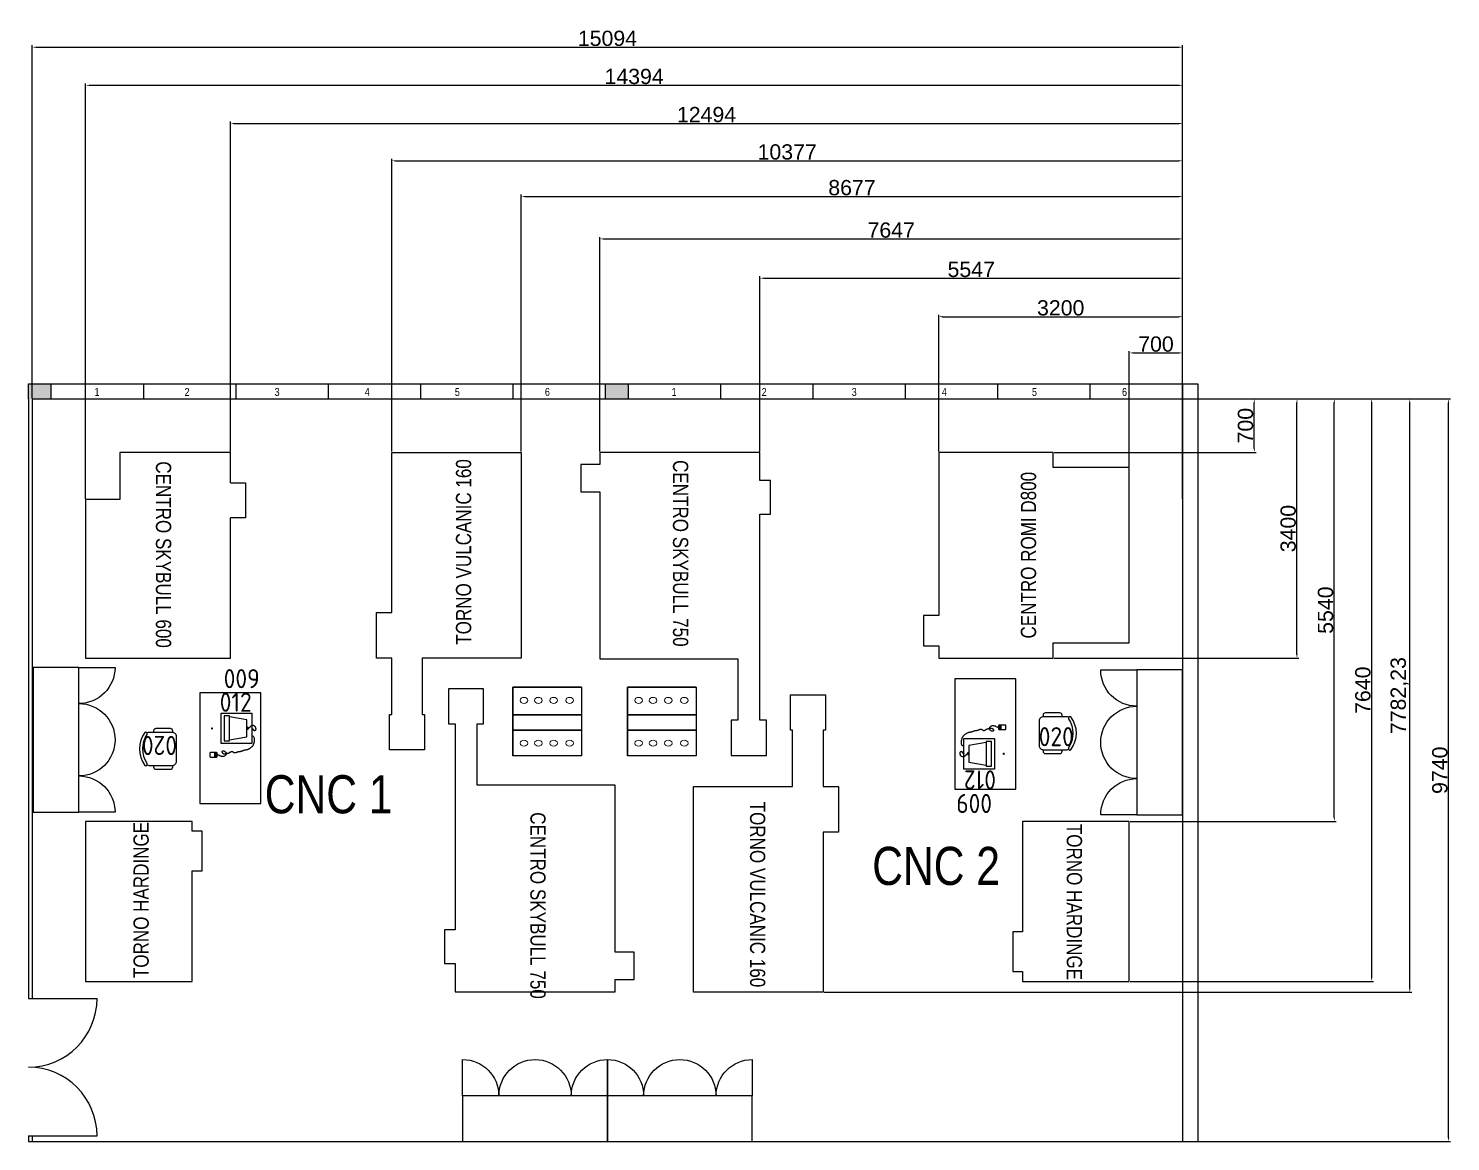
# Model space of a CAD drawing. Header units: millimetres. Extents: x 18768 to 1484868, y -11027 to 520152.
# Drawn here: x 1450376 to 1469035, y 216896 to 231496 of the extents above; entities that cross this region are included whole.
import ezdxf
from ezdxf.enums import TextEntityAlignment as Align

# ---------------------------------------------------------------- set-up
doc = ezdxf.new("R2010")
doc.units = ezdxf.units.MM
for name, color, linetype in [('L025-CONTORNO', 7, 'Continuous'), ('L025-TEXTO', 7, 'Continuous'), ('L035-ARRANJO-ADQUIRIR', 102, 'Continuous'), ('L035-TEXTO', 40, 'Continuous'), ('PAREDES', 7, 'Continuous')]:
    doc.layers.add(name, color=color, linetype=linetype)
doc.styles.add('ISO-CP--25', font='isocp.shx', dxfattribs={"height": 250})
doc.styles.get("Standard").update_dxf_attribs({"font": 'arial.ttf'})
doc.dimstyles.new('Anotativo', dxfattribs={"dimscale": 0, "dimtxt": 2.5, "dimasz": 2.5, "dimexe": 1.25, "dimexo": 0.625, "dimtad": 1, "dimtxsty": 'Standard', "dimcen": 2.5, "dimadec": 0, "dimazin": 0, "dimtfac": 1, "dimtmove": 0, "dimatfit": 3, "dimfxl": 1, "dimarcsym": 0})

# ---------------------------------------------------------------- blocks, each defined once
blk = doc.blocks.new('BL_SENAI_id9320210400')
at = {"layer": 'L035-ARRANJO-ADQUIRIR', "color": 0}
for points in [[(-690, 550, -0.290756), (-310, 550, 0.829608), (-284, 579, 0.333333), (-716, 579, 0.829608), (-690, 550)], [(-717, 464), (-737, 464, 0.414214), (-767, 434), (-767, 244, 0.414214), (-737, 214), (-717, 214)], [(-710, 550, 0.129448), (-717, 523), (-717, 219, 0.414214), (-663, 164), (-338, 164, 0.414214), (-284, 219), (-284, 525, 0.120944), (-290, 550)], [(-284, 214), (-264, 214, 0.414214), (-234, 244), (-234, 434, 0.414214), (-264, 464), (-284, 464)]]:
    blk.add_lwpolyline(points, format="xyb", dxfattribs=at)
at = {"layer": 'L025-TEXTO', "style": 'ISO-CP--25'}
blk.add_attdef('rmp_mt_codmaterial', (15, 15), '', height=40, dxfattribs=at)
at = {"layer": 'L025-TEXTO', "style": 'ISO-CP--25', "flags": 1}
for tag in ['rmp_mt_nomeunid', 'rmp_mt_potencia', 'rmp_mt_cod']:
    blk.add_attdef(tag, (15, 15), '', height=40, dxfattribs=at)
blk = doc.blocks.new('BL_SENAI_id9370710510')
at = {"layer": 'L035-ARRANJO-ADQUIRIR', "color": 0}
for p, q in [((185, 107), (161, 107)), ((173, 95), (173, 119)), ((491, 168), (491, 85)), ((491, 142), (549, 142)), ((491, 141), (549, 141)), ((495, 168), (495, 145)), ((511, 168), (495, 168)), ((495, 145), (511, 145)), ((542, 174), (498, 174)), ((498, 78), (542, 78)), ((511, 145), (511, 168)), ((529, 168), (512, 168)), ((512, 168), (512, 145)), ((512, 145), (529, 145)), ((529, 145), (529, 168)), ((530, 168), (530, 145)), ((546, 168), (530, 168)), ((530, 145), (546, 145)), ((546, 145), (546, 168)), ((549, 85), (549, 168))]:
    blk.add_line(p, q, dxfattribs=at)
for points in [[(-27, 229), (-27, 629), (373, 629), (373, 229)], [(162, 566), (184, 566), (184, 581), (162, 581)], [(335, 266), (335, 336), (10, 336), (10, 266)]]:
    blk.add_lwpolyline(points, close=True, dxfattribs=at)
for points in [[(323, 336), (283, 566), (63, 566), (23, 336)], [(173, 581), (172, 586), (170, 590), (168, 593), (165, 596), (162, 598), (160, 599), (158, 600), (156, 602), (154, 603), (153, 604), (152, 606), (152, 607), (152, 609), (151, 610), (151, 611), (150, 612), (149, 613), (148, 614), (146, 615), (145, 616), (143, 617), (141, 618), (139, 620), (138, 622), (136, 624), (135, 627), (134, 630), (133, 633), (133, 637), (133, 640), (133, 644), (133, 647), (134, 650), (134, 653), (135, 656), (137, 658), (138, 661), (140, 663), (142, 665), (144, 667), (146, 668), (148, 670), (151, 671), (153, 672), (156, 673), (158, 674), (160, 675), (162, 676), (164, 676), (166, 677), (168, 678), (170, 678), (172, 679), (174, 679), (175, 679), (177, 680), (179, 680), (180, 680), (182, 680), (183, 680), (185, 680), (187, 680), (189, 679), (190, 679), (192, 678), (194, 678), (195, 677), (197, 676), (199, 675), (200, 674), (201, 672), (203, 671), (204, 670), (205, 669), (205, 667), (206, 666), (206, 665), (206, 664), (206, 663), (206, 662), (205, 660), (205, 659), (204, 658), (203, 658), (201, 657), (200, 656), (199, 655), (197, 654), (196, 653), (194, 653), (193, 652), (191, 651), (190, 650), (189, 649), (187, 648), (186, 647), (185, 645), (184, 644), (183, 642), (182, 640), (181, 637), (179, 635), (176, 632), (173, 629)], [(268, 629), (272, 638), (277, 645), (282, 650), (288, 655), (294, 657), (300, 659), (307, 661), (313, 661), (320, 662), (326, 662), (332, 661), (338, 661), (343, 660), (349, 659), (355, 658), (360, 657), (366, 656), (371, 654), (377, 652), (382, 651), (387, 649), (392, 646), (397, 644), (402, 641), (406, 637), (411, 634), (415, 630), (419, 626), (422, 621), (426, 617), (430, 612), (433, 607), (437, 602), (440, 597), (443, 591), (447, 586), (449, 580), (452, 575), (454, 570), (456, 565), (457, 560), (458, 555), (459, 550), (460, 545), (460, 540), (461, 535), (461, 531), (462, 526), (464, 521), (466, 516), (467, 511), (470, 507), (472, 502), (474, 496), (475, 491), (477, 486), (478, 481), (479, 475), (480, 470), (481, 465), (481, 459), (482, 454), (483, 449), (484, 445), (486, 440), (487, 436), (489, 432), (491, 428), (492, 425), (494, 421), (495, 418), (496, 415), (496, 411), (496, 408), (496, 405), (495, 402), (494, 398), (493, 395), (492, 393), (490, 390), (488, 387), (486, 385), (484, 382), (482, 380), (481, 377), (480, 375), (479, 372), (479, 369), (479, 366), (479, 362), (481, 359), (482, 355), (484, 352), (486, 348), (488, 345), (490, 342), (492, 338), (493, 336), (495, 333), (497, 331), (498, 329), (499, 327), (500, 326), (501, 325), (501, 325), (501, 324), (501, 324), (501, 324), (501, 324), (500, 323), (500, 322), (501, 319), (501, 316), (502, 312), (503, 308), (504, 303), (505, 298), (506, 293), (507, 287), (508, 283), (509, 278), (510, 275), (511, 271), (511, 268), (511, 265), (510, 262), (509, 259), (507, 257), (505, 254), (502, 251), (498, 248), (495, 246), (491, 244), (487, 242), (483, 241), (480, 241), (477, 241), (475, 242), (473, 243), (471, 245), (470, 247), (469, 250), (469, 253), (469, 256), (469, 259), (470, 262), (471, 265), (472, 268), (473, 271), (475, 274), (477, 277), (479, 280), (482, 283), (485, 286), (488, 289), (491, 291), (495, 293), (498, 294), (503, 294), (507, 293), (512, 292), (517, 290), (522, 287), (527, 283), (531, 279), (536, 274), (539, 269), (542, 263), (543, 257), (544, 251), (544, 245), (543, 239), (542, 233), (540, 227), (538, 221), (536, 216), (533, 210), (530, 205), (528, 199), (525, 194), (523, 189), (521, 183), (520, 177), (520, 174)]]:
    blk.add_lwpolyline(points, dxfattribs=at)
for centre, start, end in [((498, 168), 90, 180), ((498, 85), 180, 270), ((542, 168), 0, 90), ((542, 85), 270, 0)]:
    blk.add_arc(centre, 6.72, start, end, dxfattribs=at)
at = {"layer": 'L025-TEXTO', "style": 'ISO-CP--25'}
blk.add_attdef('rmp_mt_codmaterial', (15, 15), '', height=40, dxfattribs=at)
at = {"layer": 'L025-TEXTO', "style": 'ISO-CP--25', "flags": 1}
for tag in ['rmp_mt_nomeunid', 'rmp_mt_potencia', 'rmp_mt_cod']:
    blk.add_attdef(tag, (15, 15), '', height=40, dxfattribs=at)
blk = doc.blocks.new('BL_SENAI_id9320220810')
at = {"layer": 'L025-CONTORNO', "color": 0}
blk.add_lwpolyline([(-688, 238), (112, 238), (112, 1688), (-688, 1688)], close=True, dxfattribs=at)
at = {"layer": 'L025-TEXTO', "style": 'ISO-CP--25'}
blk.add_attdef('rmp_mt_codmaterial', (15, 15), '', height=40, dxfattribs=at)
at = {"layer": 'L025-TEXTO', "style": 'ISO-CP--25', "flags": 1}
for tag in ['rmp_mt_nomeunid', 'rmp_mt_potencia', 'rmp_mt_cod']:
    blk.add_attdef(tag, (15, 15), '', height=40, dxfattribs=at)
blk = doc.blocks.new('*D329')
at = {"layer": 'DEFPOINTS', "color": 0, "linetype": 'ByBlock', "lineweight": 15, "transparency": 16777216}
for p in [(1465520, 227240), (1465520, 226636), (1464820, 225736)]:
    blk.add_point(p, dxfattribs=at)
at = {"layer": 'PAREDES', "color": 0, "linetype": 'ByBlock', "lineweight": -2, "transparency": 16777216}
for p, q in [((1464820, 225748), (1464820, 227265)), ((1464870, 227240), (1465470, 227240)), ((1465520, 226648), (1465520, 227265))]:
    blk.add_line(p, q, dxfattribs=at)
at = {"layer": 'PAREDES', "color": 0, "linetype": 'ByBlock', "lineweight": 15, "transparency": 16777216}
for points in [[(1464870, 227248), (1464870, 227232), (1464820, 227240)], [(1465470, 227248), (1465470, 227232), (1465520, 227240)]]:
    blk.add_solid(points, dxfattribs=at)
at = {"layer": 'PAREDES', "color": 0, "linetype": 'ByBlock', "lineweight": 15, "transparency": 16777216, "insert": (1465170, 227355), "char_height": 200, "attachment_point": 5}
blk.add_mtext('700', dxfattribs=at)
blk = doc.blocks.new('*D330')
at = {"layer": 'DEFPOINTS', "color": 0, "linetype": 'ByBlock', "lineweight": 15, "transparency": 16777216}
for p in [(1465520, 227715), (1462320, 225936), (1465520, 225936)]:
    blk.add_point(p, dxfattribs=at)
at = {"layer": 'PAREDES', "color": 0, "linetype": 'ByBlock', "lineweight": -2, "transparency": 16777216}
for p, q in [((1462320, 225948), (1462320, 227740)), ((1462370, 227715), (1465470, 227715)), ((1465520, 225948), (1465520, 227740))]:
    blk.add_line(p, q, dxfattribs=at)
at = {"layer": 'PAREDES', "color": 0, "linetype": 'ByBlock', "lineweight": 15, "transparency": 16777216}
for points in [[(1462370, 227723), (1462370, 227707), (1462320, 227715)], [(1465470, 227723), (1465470, 227707), (1465520, 227715)]]:
    blk.add_solid(points, dxfattribs=at)
at = {"layer": 'PAREDES', "color": 0, "linetype": 'ByBlock', "lineweight": 15, "transparency": 16777216, "insert": (1463920, 227830), "char_height": 200, "attachment_point": 5}
blk.add_mtext('3200', dxfattribs=at)
blk = doc.blocks.new('*D331')
at = {"layer": 'DEFPOINTS', "color": 0, "linetype": 'ByBlock', "lineweight": 15, "transparency": 16777216}
for p in [(1465520, 228220), (1459973, 225936), (1465520, 225936)]:
    blk.add_point(p, dxfattribs=at)
at = {"layer": 'PAREDES', "color": 0, "linetype": 'ByBlock', "lineweight": -2, "transparency": 16777216}
for p, q in [((1459973, 225948), (1459973, 228245)), ((1460023, 228220), (1465470, 228220)), ((1465520, 225948), (1465520, 228245))]:
    blk.add_line(p, q, dxfattribs=at)
at = {"layer": 'PAREDES', "color": 0, "linetype": 'ByBlock', "lineweight": 15, "transparency": 16777216}
for points in [[(1460023, 228228), (1460023, 228212), (1459973, 228220)], [(1465470, 228228), (1465470, 228212), (1465520, 228220)]]:
    blk.add_solid(points, dxfattribs=at)
at = {"layer": 'PAREDES', "color": 0, "linetype": 'ByBlock', "lineweight": 15, "transparency": 16777216, "insert": (1462746, 228334), "char_height": 200, "attachment_point": 5}
blk.add_mtext('5547', dxfattribs=at)
blk = doc.blocks.new('*D332')
at = {"layer": 'DEFPOINTS', "color": 0, "linetype": 'ByBlock', "lineweight": 15, "transparency": 16777216}
for p in [(1465520, 228735), (1457873, 225936), (1465520, 225936)]:
    blk.add_point(p, dxfattribs=at)
at = {"layer": 'PAREDES', "color": 0, "linetype": 'ByBlock', "lineweight": -2, "transparency": 16777216}
for p, q in [((1457873, 225948), (1457873, 228760)), ((1465520, 225948), (1465520, 228760)), ((1457923, 228735), (1465470, 228735))]:
    blk.add_line(p, q, dxfattribs=at)
at = {"layer": 'PAREDES', "color": 0, "linetype": 'ByBlock', "lineweight": 15, "transparency": 16777216}
for points in [[(1457923, 228743), (1457923, 228727), (1457873, 228735)], [(1465470, 228743), (1465470, 228727), (1465520, 228735)]]:
    blk.add_solid(points, dxfattribs=at)
at = {"layer": 'PAREDES', "color": 0, "linetype": 'ByBlock', "lineweight": 15, "transparency": 16777216, "insert": (1461696, 228850), "char_height": 200, "attachment_point": 5}
blk.add_mtext('7647', dxfattribs=at)
blk = doc.blocks.new('*D333')
at = {"layer": 'DEFPOINTS', "color": 0, "linetype": 'ByBlock', "lineweight": 15, "transparency": 16777216}
for p in [(1465520, 229292), (1456843, 225936), (1465520, 225936)]:
    blk.add_point(p, dxfattribs=at)
at = {"layer": 'PAREDES', "color": 0, "linetype": 'ByBlock', "lineweight": -2, "transparency": 16777216}
for p, q in [((1456843, 225948), (1456843, 229318)), ((1456893, 229292), (1465470, 229292)), ((1465520, 225948), (1465520, 229318))]:
    blk.add_line(p, q, dxfattribs=at)
at = {"layer": 'PAREDES', "color": 0, "linetype": 'ByBlock', "lineweight": 15, "transparency": 16777216}
for points in [[(1456893, 229301), (1456893, 229284), (1456843, 229292)], [(1465470, 229301), (1465470, 229284), (1465520, 229292)]]:
    blk.add_solid(points, dxfattribs=at)
at = {"layer": 'PAREDES', "color": 0, "linetype": 'ByBlock', "lineweight": 15, "transparency": 16777216, "insert": (1461181, 229407), "char_height": 200, "attachment_point": 5}
blk.add_mtext('8677', dxfattribs=at)
blk = doc.blocks.new('*D334')
at = {"layer": 'DEFPOINTS', "color": 0, "linetype": 'ByBlock', "lineweight": 15, "transparency": 16777216}
for p in [(1465520, 229760), (1455143, 225936), (1465520, 225936)]:
    blk.add_point(p, dxfattribs=at)
at = {"layer": 'PAREDES', "color": 0, "linetype": 'ByBlock', "lineweight": -2, "transparency": 16777216}
for p, q in [((1455143, 225948), (1455143, 229785)), ((1455193, 229760), (1465470, 229760)), ((1465520, 225948), (1465520, 229785))]:
    blk.add_line(p, q, dxfattribs=at)
at = {"layer": 'PAREDES', "color": 0, "linetype": 'ByBlock', "lineweight": 15, "transparency": 16777216}
for points in [[(1455193, 229768), (1455193, 229752), (1455143, 229760)], [(1465470, 229768), (1465470, 229752), (1465520, 229760)]]:
    blk.add_solid(points, dxfattribs=at)
at = {"layer": 'PAREDES', "color": 0, "linetype": 'ByBlock', "lineweight": 15, "transparency": 16777216, "insert": (1460331, 229875), "char_height": 200, "attachment_point": 5}
blk.add_mtext('10377', dxfattribs=at)
blk = doc.blocks.new('*D335')
at = {"layer": 'DEFPOINTS', "color": 0, "linetype": 'ByBlock', "lineweight": 15, "transparency": 16777216}
for p in [(1465520, 230250), (1453026, 225936), (1465520, 225936)]:
    blk.add_point(p, dxfattribs=at)
at = {"layer": 'PAREDES', "color": 0, "linetype": 'ByBlock', "lineweight": -2, "transparency": 16777216}
for p, q in [((1453026, 225948), (1453026, 230275)), ((1465520, 225948), (1465520, 230275)), ((1453076, 230250), (1465470, 230250))]:
    blk.add_line(p, q, dxfattribs=at)
at = {"layer": 'PAREDES', "color": 0, "linetype": 'ByBlock', "lineweight": 15, "transparency": 16777216}
for points in [[(1453076, 230258), (1453076, 230242), (1453026, 230250)], [(1465470, 230258), (1465470, 230242), (1465520, 230250)]]:
    blk.add_solid(points, dxfattribs=at)
at = {"layer": 'PAREDES', "color": 0, "linetype": 'ByBlock', "lineweight": 15, "transparency": 16777216, "insert": (1459273, 230365), "char_height": 200, "attachment_point": 5}
blk.add_mtext('12494', dxfattribs=at)
blk = doc.blocks.new('*D336')
at = {"layer": 'DEFPOINTS', "color": 0, "linetype": 'ByBlock', "lineweight": 15, "transparency": 16777216}
for p in [(1465520, 230750), (1451126, 225316), (1465520, 225316)]:
    blk.add_point(p, dxfattribs=at)
at = {"layer": 'PAREDES', "color": 0, "linetype": 'ByBlock', "lineweight": -2, "transparency": 16777216}
for p, q in [((1451126, 225328), (1451126, 230775)), ((1451176, 230750), (1465470, 230750)), ((1465520, 225328), (1465520, 230775))]:
    blk.add_line(p, q, dxfattribs=at)
at = {"layer": 'PAREDES', "color": 0, "linetype": 'ByBlock', "lineweight": 15, "transparency": 16777216}
for points in [[(1451176, 230758), (1451176, 230742), (1451126, 230750)], [(1465470, 230758), (1465470, 230742), (1465520, 230750)]]:
    blk.add_solid(points, dxfattribs=at)
at = {"layer": 'PAREDES', "color": 0, "linetype": 'ByBlock', "lineweight": 15, "transparency": 16777216, "insert": (1458323, 230865), "char_height": 200, "attachment_point": 5}
blk.add_mtext('14394', dxfattribs=at)
blk = doc.blocks.new('*D337')
at = {"layer": 'DEFPOINTS', "color": 0, "linetype": 'ByBlock', "lineweight": 15, "transparency": 16777216}
for p in [(1465520, 231250), (1450426, 226636), (1465520, 226636)]:
    blk.add_point(p, dxfattribs=at)
at = {"layer": 'PAREDES', "color": 0, "linetype": 'ByBlock', "lineweight": -2, "transparency": 16777216}
for p, q in [((1450426, 226648), (1450426, 231275)), ((1450476, 231250), (1465470, 231250)), ((1465520, 226648), (1465520, 231275))]:
    blk.add_line(p, q, dxfattribs=at)
at = {"layer": 'PAREDES', "color": 0, "linetype": 'ByBlock', "lineweight": 15, "transparency": 16777216}
for points in [[(1450476, 231258), (1450476, 231242), (1450426, 231250)], [(1465470, 231258), (1465470, 231242), (1465520, 231250)]]:
    blk.add_solid(points, dxfattribs=at)
at = {"layer": 'PAREDES', "color": 0, "linetype": 'ByBlock', "lineweight": 15, "transparency": 16777216, "insert": (1457973, 231365), "char_height": 200, "attachment_point": 5}
blk.add_mtext('15094', dxfattribs=at)
blk = doc.blocks.new('*D338')
at = {"layer": 'DEFPOINTS', "color": 0, "linetype": 'ByBlock', "lineweight": 15, "transparency": 16777216}
for p in [(1463820, 226636), (1467020, 226636), (1463820, 223236)]:
    blk.add_point(p, dxfattribs=at)
at = {"layer": 'PAREDES', "color": 0, "linetype": 'ByBlock', "lineweight": -2, "transparency": 16777216}
for p, q in [((1463833, 226636), (1467045, 226636)), ((1467020, 223286), (1467020, 226586)), ((1463833, 223236), (1467045, 223236))]:
    blk.add_line(p, q, dxfattribs=at)
at = {"layer": 'PAREDES', "color": 0, "linetype": 'ByBlock', "lineweight": 15, "transparency": 16777216}
for points in [[(1467012, 226586), (1467028, 226586), (1467020, 226636)], [(1467012, 223286), (1467028, 223286), (1467020, 223236)]]:
    blk.add_solid(points, dxfattribs=at)
at = {"layer": 'PAREDES', "color": 0, "linetype": 'ByBlock', "lineweight": 15, "transparency": 16777216, "insert": (1466905, 224936), "char_height": 200, "attachment_point": 5, "rotation": 90}
blk.add_mtext('3400', dxfattribs=at)
blk = doc.blocks.new('*D339')
at = {"layer": 'DEFPOINTS', "color": 0, "linetype": 'ByBlock', "lineweight": 15, "transparency": 16777216}
for p in [(1464820, 226636), (1467510, 226636), (1464820, 221096)]:
    blk.add_point(p, dxfattribs=at)
at = {"layer": 'PAREDES', "color": 0, "linetype": 'ByBlock', "lineweight": -2, "transparency": 16777216}
for p, q in [((1464833, 226636), (1467535, 226636)), ((1467510, 221146), (1467510, 226586)), ((1464833, 221096), (1467535, 221096))]:
    blk.add_line(p, q, dxfattribs=at)
at = {"layer": 'PAREDES', "color": 0, "linetype": 'ByBlock', "lineweight": 15, "transparency": 16777216}
for points in [[(1467502, 226586), (1467518, 226586), (1467510, 226636)], [(1467502, 221146), (1467518, 221146), (1467510, 221096)]]:
    blk.add_solid(points, dxfattribs=at)
at = {"layer": 'PAREDES', "color": 0, "linetype": 'ByBlock', "lineweight": 15, "transparency": 16777216, "insert": (1467395, 223866), "char_height": 200, "attachment_point": 5, "rotation": 90}
blk.add_mtext('5540', dxfattribs=at)
blk = doc.blocks.new('*D340')
at = {"layer": 'DEFPOINTS', "color": 0, "linetype": 'ByBlock', "lineweight": 15, "transparency": 16777216}
for p in [(1464820, 226636), (1468000, 226636), (1464820, 218996)]:
    blk.add_point(p, dxfattribs=at)
at = {"layer": 'PAREDES', "color": 0, "linetype": 'ByBlock', "lineweight": -2, "transparency": 16777216}
for p, q in [((1464832, 226636), (1468025, 226636)), ((1468000, 219046), (1468000, 226586)), ((1464832, 218996), (1468025, 218996))]:
    blk.add_line(p, q, dxfattribs=at)
at = {"layer": 'PAREDES', "color": 0, "linetype": 'ByBlock', "lineweight": 15, "transparency": 16777216}
for points in [[(1467992, 226586), (1468008, 226586), (1468000, 226636)], [(1467992, 219046), (1468008, 219046), (1468000, 218996)]]:
    blk.add_solid(points, dxfattribs=at)
at = {"layer": 'PAREDES', "color": 0, "linetype": 'ByBlock', "lineweight": 15, "transparency": 16777216, "insert": (1467885, 222816), "char_height": 200, "attachment_point": 5, "rotation": 90}
blk.add_mtext('7640', dxfattribs=at)
blk = doc.blocks.new('*D341')
at = {"layer": 'DEFPOINTS', "color": 0, "linetype": 'ByBlock', "lineweight": 15, "transparency": 16777216}
for p in [(1460803, 226636), (1468500, 226636), (1460803, 218854)]:
    blk.add_point(p, dxfattribs=at)
at = {"layer": 'PAREDES', "color": 0, "linetype": 'ByBlock', "lineweight": -2, "transparency": 16777216}
for p, q in [((1460815, 226636), (1468525, 226636)), ((1468500, 218904), (1468500, 226586)), ((1460815, 218854), (1468525, 218854))]:
    blk.add_line(p, q, dxfattribs=at)
at = {"layer": 'PAREDES', "color": 0, "linetype": 'ByBlock', "lineweight": 15, "transparency": 16777216}
for points in [[(1468492, 226586), (1468508, 226586), (1468500, 226636)], [(1468492, 218904), (1468508, 218904), (1468500, 218854)]]:
    blk.add_solid(points, dxfattribs=at)
at = {"layer": 'PAREDES', "color": 0, "linetype": 'ByBlock', "lineweight": 15, "transparency": 16777216, "insert": (1468367, 222745), "char_height": 200, "attachment_point": 5, "rotation": 90}
blk.add_mtext('7782,23', dxfattribs=at)
blk = doc.blocks.new('*D342')
at = {"layer": 'DEFPOINTS', "color": 0, "linetype": 'ByBlock', "lineweight": 15, "transparency": 16777216}
for p in [(1465520, 226636), (1469010, 226636), (1465520, 216896)]:
    blk.add_point(p, dxfattribs=at)
at = {"layer": 'PAREDES', "color": 0, "linetype": 'ByBlock', "lineweight": -2, "transparency": 16777216}
for p, q in [((1465532, 226636), (1469035, 226636)), ((1469010, 216946), (1469010, 226586)), ((1465532, 216896), (1469035, 216896))]:
    blk.add_line(p, q, dxfattribs=at)
at = {"layer": 'PAREDES', "color": 0, "linetype": 'ByBlock', "lineweight": 15, "transparency": 16777216}
for points in [[(1469002, 226586), (1469018, 226586), (1469010, 226636)], [(1469002, 216946), (1469018, 216946), (1469010, 216896)]]:
    blk.add_solid(points, dxfattribs=at)
at = {"layer": 'PAREDES', "color": 0, "linetype": 'ByBlock', "lineweight": 15, "transparency": 16777216, "insert": (1468895, 221766), "char_height": 200, "attachment_point": 5, "rotation": 90}
blk.add_mtext('9740', dxfattribs=at)
blk = doc.blocks.new('*D343')
at = {"layer": 'DEFPOINTS', "color": 0, "linetype": 'ByBlock', "lineweight": 15, "transparency": 16777216}
for p in [(1463820, 226636), (1466460, 226636), (1463820, 225936)]:
    blk.add_point(p, dxfattribs=at)
at = {"layer": 'PAREDES', "color": 0, "linetype": 'ByBlock', "lineweight": -2, "transparency": 16777216}
for p, q in [((1463833, 226636), (1466485, 226636)), ((1466460, 225986), (1466460, 226586)), ((1463833, 225936), (1466485, 225936))]:
    blk.add_line(p, q, dxfattribs=at)
at = {"layer": 'PAREDES', "color": 0, "linetype": 'ByBlock', "lineweight": 15, "transparency": 16777216}
for points in [[(1466452, 226586), (1466468, 226586), (1466460, 226636)], [(1466452, 225986), (1466468, 225986), (1466460, 225936)]]:
    blk.add_solid(points, dxfattribs=at)
at = {"layer": 'PAREDES', "color": 0, "linetype": 'ByBlock', "lineweight": 15, "transparency": 16777216, "insert": (1466345, 226286), "char_height": 200, "attachment_point": 5, "rotation": 90}
blk.add_mtext('700', dxfattribs=at)

msp = doc.modelspace()

# ---------------------------------------------------------------- hatches: boundary and pattern name
h = msp.add_hatch(color=1)
h.dxf.hatch_style = 1
h.paths.add_polyline_path([(1458248, 226835.995), (1457948, 226835.995), (1457948, 226635.995), (1458248, 226635.995)])
h.paths.add_polyline_path([(1450676, 226835.995), (1450376, 226835.995), (1450376, 226635.995), (1450676, 226635.995)])

# ---------------------------------------------------------------- linework, layer by layer
at = {"color": 1}
for p, q in [((1450376, 226635.995), (1450376, 226835.995)), ((1450676, 226635.995), (1450676, 226835.995)), ((1451888, 226635.995), (1451888, 226835.995)), ((1453100, 226635.995), (1453100, 226835.995)), ((1454312, 226635.995), (1454312, 226835.995)), ((1455524, 226635.995), (1455524, 226835.995)), ((1456736, 226635.995), (1456736, 226835.995)), ((1457948, 226635.995), (1457948, 226835.995)), ((1458248, 226635.995), (1458248, 226835.995)), ((1459460, 226635.995), (1459460, 226835.995)), ((1460672, 226635.995), (1460672, 226835.995)), ((1461884, 226635.995), (1461884, 226835.995)), ((1461884, 226635.995), (1461884, 226835.995)), ((1461884, 226635.995), (1461884, 226835.995)), ((1463096, 226635.995), (1463096, 226835.995)), ((1464308, 226635.995), (1464308, 226835.995)), ((1465520, 226635.995), (1465520, 226835.995))]:
    msp.add_line(p, q, dxfattribs=at)
for p, q in [((1450376, 226635.995), (1450376, 218771.764)), ((1450426, 226635.995), (1450426, 218771.764)), ((1457632.164, 222857.142), (1457632.164, 221957.142)), ((1459136.702, 222857.142), (1459136.702, 221957.142)), ((1457632.164, 221957.142), (1456730.623, 221957.142)), ((1459136.702, 221957.142), (1458235.161, 221957.142)), ((1450376, 218771.764), (1451276, 218771.764)), ((1450426, 217873.154), (1450426, 217870.374)), ((1450376, 216971.764), (1450376, 216895.995)), ((1450376, 216971.764), (1451276, 216971.764)), ((1450376, 216895.995), (1465720, 216895.995)), ((1450426, 216971.764), (1450426, 216895.995))]:
    msp.add_line(p, q)
at = {"linetype": 'ByBlock', "lineweight": 15}
msp.add_line((1464820, 216895.995), (1465520, 216895.995), dxfattribs=at)
for points in [[(1453026, 225535.995), (1453026, 225935.995), (1451576, 225935.995), (1451576, 225315.995), (1451126, 225315.995), (1451126, 223235.995), (1453026, 223235.995), (1453026, 225075.995)], [(1453026, 225535.995), (1453226, 225535.995), (1453226, 225075.995), (1453026, 225075.995)]]:
    msp.add_lwpolyline(points)
for points in [[(1455142.999, 222495.995), (1455142.999, 223235.995), (1454942.999, 223235.995), (1454942.999, 223835.995), (1455142.999, 223835.995), (1455142.999, 225935.995), (1456842.999, 225935.995), (1456842.999, 223235.995), (1455542.999, 223235.995), (1455542.999, 222495.995), (1455572.999, 222495.995), (1455572.999, 222035.995), (1455112.999, 222035.995), (1455112.999, 222495.995)], [(1457872.999, 225775.995), (1457622.999, 225775.995), (1457622.999, 225415.995), (1457872.999, 225415.995), (1457872.999, 223225.995), (1459682.999, 223225.995), (1459682.999, 222421.089), (1459597.999, 222421.089), (1459597.999, 221961.089), (1460057.999, 221961.089), (1460057.999, 222421.089), (1459972.999, 222421.089), (1459972.999, 223225.995), (1459972.999, 225125.995), (1460112.999, 225125.995), (1460112.999, 225565.995), (1459972.999, 225565.995), (1459972.999, 225935.995), (1457872.999, 225935.995)], [(1462120, 223795.995), (1462120, 223395.995), (1462320, 223395.995), (1462320, 223235.995), (1463820, 223235.995), (1463820, 223435.995), (1464820, 223435.995), (1464820, 225735.995), (1463820, 225735.995), (1463820, 225935.995), (1462320, 225935.995), (1462320, 223795.995)], [(1450436.702, 223115.995), (1450436.702, 221215.995), (1451036.702, 221215.995), (1451036.702, 223115.995)], [(1465520, 221181.395), (1465520, 223081.395), (1464920, 223081.395), (1464920, 221181.395)], [(1458072.999, 219021.089), (1458322.999, 219021.089), (1458322.999, 219381.089), (1458072.999, 219381.089), (1458072.999, 221571.089), (1456262.999, 221571.089), (1456262.999, 222375.995), (1456347.999, 222375.995), (1456347.999, 222835.995), (1455887.999, 222835.995), (1455887.999, 222375.995), (1455972.999, 222375.995), (1455972.999, 221571.089), (1455972.999, 219671.089), (1455832.999, 219671.089), (1455832.999, 219231.089), (1455972.999, 219231.089), (1455972.999, 218861.089), (1458072.999, 218861.089)], [(1456730.623, 222857.142), (1456730.623, 222857.142), (1456730.623, 221957.142), (1456730.623, 221957.142)], [(1456732.164, 222857.142), (1457632.164, 222857.142), (1457632.164, 222857.142), (1456732.164, 222857.142)], [(1458235.161, 222857.142), (1458235.161, 222857.142), (1458235.161, 221957.142), (1458235.161, 221957.142)], [(1458236.702, 222857.142), (1459136.702, 222857.142), (1459136.702, 222857.142), (1458236.702, 222857.142)], [(1460802.999, 222293.762), (1460802.999, 221553.762), (1461002.999, 221553.762), (1461002.999, 220953.762), (1460802.999, 220953.762), (1460802.999, 218853.762), (1459102.999, 218853.762), (1459102.999, 221553.762), (1460402.999, 221553.762), (1460402.999, 222293.762), (1460372.999, 222293.762), (1460372.999, 222753.762), (1460832.999, 222753.762), (1460832.999, 222293.762)], [(1456732.164, 222491.395), (1457632.164, 222491.395), (1457632.164, 222491.395), (1456732.164, 222491.395)], [(1458236.702, 222491.395), (1459136.702, 222491.395), (1459136.702, 222491.395), (1458236.702, 222491.395)], [(1456732.164, 222291.395), (1457632.164, 222291.395), (1457632.164, 222291.395), (1456732.164, 222291.395)], [(1458236.702, 222291.395), (1459136.702, 222291.395), (1459136.702, 222291.395), (1458236.702, 222291.395)], [(1452526, 220445.991), (1452656, 220445.991), (1452656, 220965.991), (1452526, 220965.991), (1452526, 221095.991), (1451126, 221095.991), (1451126, 218995.991), (1452526, 218995.991)], [(1463420, 219645.995), (1463290, 219645.995), (1463290, 219125.995), (1463420, 219125.995), (1463420, 218995.995), (1464820, 218995.995), (1464820, 221095.995), (1463420, 221095.995)], [(1456073, 216895.995), (1457973, 216895.995), (1457973, 217495.995), (1456073, 217495.995)], [(1457973, 216895.995), (1459873, 216895.995), (1459873, 217495.995), (1457973, 217495.995)]]:
    msp.add_lwpolyline(points, close=True)
at = {"color": 2}
for points in [[(1451036.702, 223115.995), (1451511.702, 223115.995, -0.414213562), (1451036.702, 222640.995, -0.414213562), (1451511.702, 222165.995, -0.414213562), (1451036.702, 221690.995, -0.414213562), (1451511.702, 221215.995), (1451036.702, 221215.995)], [(1464920, 221181.395), (1464445, 221181.395, -0.414213562), (1464920, 221656.395, -0.414213562), (1464445, 222131.395, -0.414213562), (1464920, 222606.395, -0.414213562), (1464445, 223081.395), (1464920, 223081.395)], [(1456073, 217495.995), (1456073, 217970.995, -0.414213562), (1456548, 217495.995, -0.414213562), (1457023, 217970.995, -0.414213562), (1457498, 217495.995, -0.414213562), (1457973, 217970.995), (1457973, 217495.995)], [(1457973, 217495.995), (1457973, 217970.995, -0.414213562), (1458448, 217495.995, -0.414213562), (1458923, 217970.995, -0.414213562), (1459398, 217495.995, -0.414213562), (1459873, 217970.995), (1459873, 217495.995)]]:
    msp.add_lwpolyline(points, format="xyb", dxfattribs=at)
for centre, start, end in [((1450376, 218771.764), 270, 0), ((1450376, 216971.764), 0, 90)]:
    msp.add_arc(centre, 900, start, end)
at = {"linetype": 'ByBlock', "lineweight": 15}
for centre in [(1456876.702, 222681.395), (1457066.702, 222681.395), (1457266.702, 222681.395), (1457476.702, 222681.395), (1458381.241, 222681.395), (1458571.241, 222681.395), (1458771.241, 222681.395), (1458981.241, 222681.395), (1456876.702, 222121.395), (1457066.702, 222121.395), (1457266.702, 222121.395), (1457476.702, 222121.395), (1458381.241, 222121.395), (1458571.241, 222121.395), (1458771.241, 222121.395), (1458981.241, 222121.395)]:
    msp.add_ellipse(centre, major_axis=(50, 0), ratio=0.8, dxfattribs=at)
at = {"layer": 'PAREDES'}
for p, q in [((1450376, 226835.995), (1465720, 226835.995)), ((1465520, 226835.995), (1465520, 216895.995)), ((1465720, 226835.995), (1465720, 216895.995)), ((1450426, 226635.995), (1465513.924, 226635.995))]:
    msp.add_line(p, q, dxfattribs=at)

# ---------------------------------------------------------------- block references
at = {"layer": 'L035-ARRANJO-ADQUIRIR'}
ref = msp.add_blockref('BL_SENAI_id9320220810', (1452738.527, 223019.562), dxfattribs=dict(at, rotation=180.0000000000881))
ref.add_attrib('rmp_mt_codmaterial', '009', dxfattribs={"layer": 'L025-TEXTO', "height": 250, "style": 'ISO-CP--25'}).set_placement((1453173.958, 222842.416), align=Align.CENTER)
ref = msp.add_blockref('BL_SENAI_id9320220810', (1463218.175, 221277.828), dxfattribs=at)
ref.add_attrib('rmp_mt_codmaterial', '009', dxfattribs={"layer": 'L025-TEXTO', "height": 250, "rotation": 180, "style": 'ISO-CP--25'}).set_placement((1462782.744, 221454.974), align=Align.CENTER)
ref = msp.add_blockref('BL_SENAI_id9370710510', (1452677.559, 222488.759), dxfattribs=dict(at, rotation=270.00000000005))
ref.add_attrib('rmp_mt_codmaterial', '012', dxfattribs={"layer": 'L025-TEXTO', "height": 250, "style": 'ISO-CP--25'}).set_placement((1453095.436, 222658.342), align=Align.MIDDLE)
ref = msp.add_blockref('BL_SENAI_id9320210400', (1463474.152, 221751.25), dxfattribs=dict(at, rotation=270))
ref.add_attrib('rmp_mt_codmaterial', '020', dxfattribs={"layer": 'L025-TEXTO', "height": 250, "style": 'ISO-CP--25'}).set_placement((1463861.715, 222206.68), align=Align.MIDDLE)
ref = msp.add_blockref('BL_SENAI_id9320210400', (1452482.55, 222546.14), dxfattribs=dict(at, rotation=89.99999999999999))
ref.add_attrib('rmp_mt_codmaterial', '020', dxfattribs={"layer": 'L025-TEXTO', "height": 250, "rotation": 180, "style": 'ISO-CP--25'}).set_placement((1452094.987, 222090.71), align=Align.MIDDLE)
ref = msp.add_blockref('BL_SENAI_id9370710510', (1463279.144, 221808.631), dxfattribs=dict(at, rotation=90.00000000005004))
ref.add_attrib('rmp_mt_codmaterial', '012', dxfattribs={"layer": 'L025-TEXTO', "height": 250, "rotation": 180, "style": 'ISO-CP--25'}).set_placement((1462861.266, 221639.049), align=Align.MIDDLE)

# ---------------------------------------------------------------- texts
at = {"layer": 'L035-TEXTO', "width": 0.8}
for s, p in [('1', (1451242.526, 226675.279)), ('2', (1452424.526, 226675.279)), ('3', (1453606.526, 226675.279)), ('4', (1454788.526, 226675.279)), ('5', (1455970.526, 226675.279)), ('6', (1457152.526, 226675.279)), ('1', (1458814.526, 226675.279)), ('2', (1459996.526, 226675.279)), ('3', (1461178.526, 226675.279)), ('4', (1462360.526, 226675.279)), ('4', (1462360.526, 226675.279)), ('5', (1463542.526, 226675.279)), ('5', (1463542.526, 226675.279)), ('6', (1464724.526, 226675.279))]:
    msp.add_text(s, height=105, dxfattribs=at).set_placement(p)
at = {"layer": 'L035-TEXTO', "color": 5, "width": 0.8}
for s, rotation, p in [('CENTRO SKYBULL 600', 270, (1452048.404, 225818.583)), ('TORNO VULCANIC 160', 90, (1456185.066, 223412.246)), ('CENTRO SKYBULL 750', 270, (1458832.655, 225834.636)), ('CENTRO ROMI D800', 90, (1463597.125, 223493.894)), ('TORNO VULCANIC 160', 270, (1459843.497, 221354.012)), ('CENTRO SKYBULL 750', 270, (1456961.404, 221215.511)), ('TORNO HARDINGE', 90, (1451953.959, 219039.795)), ('TORNO HARDINGE', 270, (1463999.789, 221063.198))]:
    msp.add_text(s, height=200, rotation=rotation, dxfattribs=at).set_placement(p)
for s, p in [('CNC 1', (1453476.615, 221200.954)), ('CNC 2', (1461446.702, 220261.395))]:
    msp.add_text(s, height=500, dxfattribs=at).set_placement(p)

# ---------------------------------------------------------------- dimensions: what is measured, and where the dimension line sits
at = {"layer": 'PAREDES', "linetype": 'ByBlock', "lineweight": 15}
for base, p1, p2, picture, middle in [((1465520, 231250), (1450426, 226635.995), (1465520, 226635.995), '*D337', (1457973, 231364.615)), ((1465520, 230750), (1451126, 225315.995), (1465520, 225315.995), '*D336', (1458323, 230864.683)), ((1465520, 230250), (1453026, 225935.995), (1465520, 225935.995), '*D335', (1459273, 230364.615)), ((1465520, 229760), (1455142.999, 225935.995), (1465520, 225935.995), '*D334', (1460331.5, 229874.683)), ((1465520, 229292.5), (1456842.999, 225935.995), (1465520, 225935.995), '*D333', (1461181.5, 229407.115)), ((1465520, 228735), (1457872.999, 225935.995), (1465520, 225935.995), '*D332', (1461696.5, 228849.615)), ((1465520, 228220), (1459972.999, 225935.995), (1465520, 225935.995), '*D331', (1462746.5, 228334.205)), ((1465520, 227715), (1462320, 225935.995), (1465520, 225935.995), '*D330', (1463920, 227829.683)), ((1465520, 227240), (1464820, 225735.995), (1465520, 226635.995), '*D329', (1465170, 227354.615))]:
    dim = msp.add_linear_dim(base=base, p1=p1, p2=p2, dimstyle='Anotativo', override={"dimtxt": 10}, dxfattribs=at)
    dim.commit()
    dim.dimension.update_dxf_attribs({"geometry": picture, "text_midpoint": middle})
for base, p1, p2, picture, middle in [((1468500, 226635.995), (1460802.999, 218853.762), (1460802.999, 226635.995), '*D341', (1468367.309, 222744.878)), ((1467020, 226635.995), (1463820, 223235.995), (1463820, 226635.995), '*D338', (1466905.317, 224935.995)), ((1466460, 226635.995), (1463820, 225935.995), (1463820, 226635.995), '*D343', (1466345.385, 226285.995)), ((1467510, 226635.995), (1464820, 221095.995), (1464820, 226635.995), '*D339', (1467395.385, 223865.995)), ((1468000, 226635.995), (1464820, 218995.995), (1464820, 226635.995), '*D340', (1467885.385, 222815.995)), ((1469010, 226635.995), (1465520, 216895.995), (1465520, 226635.995), '*D342', (1468895.385, 221765.995))]:
    dim = msp.add_linear_dim(base=base, p1=p1, p2=p2, angle=90, dimstyle='Anotativo', override={"dimtxt": 10}, dxfattribs=at)
    dim.commit()
    dim.dimension.update_dxf_attribs({"geometry": picture, "text_midpoint": middle})

doc.saveas('drawing.dxf')
